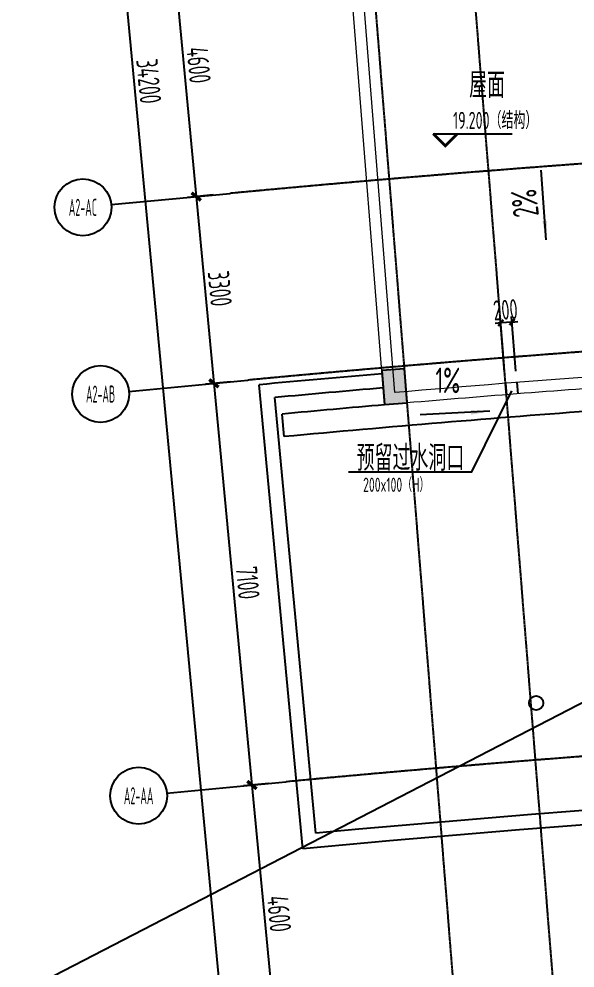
# Model space of a CAD drawing. Header units: millimetres. Extents: x 11536546 to 24947533, y -12764720 to -6308891.
# Drawn here: x 11746360 to 11756135, y -6405062 to -6388363 of the extents above; entities that cross this region are included whole.
import ezdxf
from ezdxf.enums import TextEntityAlignment as Align

# ---------------------------------------------------------------- set-up
doc = ezdxf.new("R2010")
doc.units = ezdxf.units.MM
doc.header["$LTSCALE"] = 10
doc.linetypes.add('A2-RG-AXIS$0$CENTER', pattern=[2, 1.25, -0.25, 0.25, -0.25])
doc.linetypes.add('A2-RG-AXIS$0$DOTE', pattern=[2.42, 2, -0.2, 0.02, -0.2])
for name, color, linetype in [('A2-RB-F5$0$A-HATH', 9, 'Continuous'), ('A2-RG-AXIS$0$A-AXIS', 1, 'Continuous'), ('A2-RG-AXIS$0$A-DIMS-100', 1, 'Continuous'), ('A2-RG-AXIS$0$A-GRID', 1, 'A2-RG-AXIS$0$CENTER'), ('A2-RG-AXIS$0$A-SYMB', 4, 'Continuous'), ('A2-RI-F5$0$$0$AUDIT_D_120618114340-341', 1, 'Continuous'), ('A2-RI-F5$0$$2$A-SYMB', 4, 'Continuous'), ('A2-RI-F5$0$A-COLUMN', 9, 'Continuous'), ('A2-RI-F5$0$A-ROOF-DRAN', 175, 'Continuous'), ('A2-RI-F5$0$A-ROOF-EDGE', 2, 'Continuous'), ('A2-RI-F5$0$A-SYMB', 4, 'Continuous'), ('A2-RI-F5$0$A-SYMB-AREA', 4, 'Continuous'), ('A2-RI-F5$0$A-SYMB-NAME', 4, 'Continuous'), ('A2-RS-F5$0$A-HATH-GRAY', 8, 'Continuous'), ('A2-RS-F5$0$A-WALL-CONC', 6, 'Continuous')]:
    doc.layers.add(name, color=color, linetype=linetype)
doc.layers.add('A2-RI-F5$0$A-WALL', color=7, linetype='Continuous', lineweight=5)
doc.styles.add('A2-RB-F5$0$XD2008', font='hzs.shx', dxfattribs={"width": 0.7, "bigfont": 'hztxt.shx'})
doc.styles.add('A2-RG-AXIS$0$ECADI', font='hzs.shx', dxfattribs={"width": 0.7, "bigfont": 'hztxt.shx'})
doc.styles.add('A2-RG-AXIS$0$XD2008', font='hzs.shx', dxfattribs={"width": 0.7, "bigfont": 'hztxt.shx'})
doc.styles.add('A2-RI-F5$0$$0$XD2008', font='hzs.shx', dxfattribs={"width": 0.7, "bigfont": 'hztxt.shx'})
doc.styles.add('A2-RI-F5$0$ECADI', font='hzs.shx', dxfattribs={"width": 0.7, "bigfont": 'hztxt.shx'})
doc.dimstyles.new('A2-RB-F5$0$XD100$0', dxfattribs={"dimscale": 100, "dimtxt": 3.5, "dimasz": 1, "dimexe": 1, "dimexo": 2, "dimgap": 0.5, "dimtad": 1, "dimdec": 0, "dimdsep": 46, "dimtxsty": 'A2-RB-F5$0$XD2008', "dimblk1": 'A2-RB-F5$0$_ArchTick', "dimblk2": 'A2-RB-F5$0$_ArchTick', "dimsah": 1, "dimcen": 2.5, "dimclrt": 4, "dimaunit": 1, "dimadec": 0, "dimazin": 0, "dimtfac": 1, "dimtdec": 0, "dimtix": 1, "dimtmove": 1, "dimatfit": 3, "dimfxl": 0, "dimtolj": 1, "dimtzin": 0, "dimarcsym": 0})
doc.dimstyles.new('A2-RG-AXIS$0$XD150$0', dxfattribs={"dimscale": 150, "dimtxt": 2.5, "dimasz": 1, "dimexe": 1, "dimexo": 2, "dimgap": 0.5, "dimtad": 1, "dimdec": 0, "dimdsep": 46, "dimtxsty": 'A2-RG-AXIS$0$XD2008', "dimblk": 'A2-RG-AXIS$0$_ArchTick', "dimcen": 2.5, "dimclrt": 4, "dimaunit": 1, "dimadec": 0, "dimazin": 0, "dimtfac": 1, "dimtdec": 0, "dimtmove": 2, "dimatfit": 3, "dimfxl": 0, "dimtolj": 1, "dimtzin": 0, "dimarcsym": 0})

# ---------------------------------------------------------------- blocks, each defined once
blk = doc.blocks.new('A2-RS-F5')
at = {"layer": 'A2-RS-F5$0$A-HATH-GRAY', "ltscale": 3}
h = blk.add_hatch(color=256, dxfattribs=at)
h.paths.add_polyline_path([(11842322, -6391691), (11842713, -6391773), (11842589, -6392360), (11842198, -6392278)])
h.paths.add_polyline_path([(11833592, -6389988), (11833986, -6390056), (11833883, -6390647), (11833489, -6390579)])
h.paths.add_polyline_path([(11824745, -6389130), (11824835, -6388536), (11825230, -6388596), (11825140, -6389190)])
h.paths.add_polyline_path([(11852697, -6394780), (11853087, -6394870), (11853221, -6394285), (11852832, -6394195)])
h.paths.add_polyline_path([(11847879, -6393631), (11848268, -6393725), (11848409, -6393141), (11848020, -6393048)])
h.paths.add_polyline_path([(11854621, -6386809), (11855011, -6386899), (11855146, -6386314), (11854756, -6386224)])
h.paths.add_polyline_path([(11849801, -6385659), (11850189, -6385753), (11850330, -6385169), (11849941, -6385076)])
h.paths.add_polyline_path([(11850762, -6402796), (11851151, -6402890), (11851291, -6402306), (11850902, -6402213)])
h.paths.add_polyline_path([(11845946, -6401652), (11846335, -6401745), (11846475, -6401162), (11846086, -6401068)])
h.paths.add_polyline_path([(11840458, -6400444), (11840849, -6400527), (11840973, -6399940), (11840581, -6399857)])
h.paths.add_polyline_path([(11831998, -6398793), (11832391, -6398865), (11832498, -6398274), (11832105, -6398203)])
h.paths.add_polyline_path([(11823494, -6397385), (11823890, -6397445), (11823979, -6396852), (11823584, -6396792)])
h.paths.add_polyline_path([(11793833, -6381539), (11794232, -6381564), (11794271, -6380965), (11793872, -6380940)])
h.paths.add_polyline_path([(11801616, -6382017), (11802015, -6382043), (11802054, -6381444), (11801655, -6381419)])
h.paths.add_polyline_path([(11801857, -6378275), (11802256, -6378301), (11802294, -6377702), (11801895, -6377676)])
h.paths.add_polyline_path([(11794074, -6377796), (11794473, -6377822), (11794512, -6377223), (11794112, -6377197)])
h.paths.add_polyline_path([(11800792, -6394842), (11801191, -6394867), (11801229, -6394268), (11800830, -6394243)])
h.paths.add_polyline_path([(11793208, -6394376), (11793607, -6394402), (11793646, -6393803), (11793247, -6393778)])
h.paths.add_polyline_path([(11801032, -6391099), (11801431, -6391125), (11801470, -6390526), (11801071, -6390500)])
h.paths.add_polyline_path([(11793782, -6385445), (11794182, -6385471), (11794143, -6386069), (11793744, -6386044)])
h.paths.add_polyline_path([(11789498, -6385266), (11789898, -6385280), (11789877, -6385880), (11789477, -6385866)])
h.paths.add_polyline_path([(11780626, -6385086), (11781026, -6385086), (11781027, -6385686), (11780627, -6385686)])
h.paths.add_polyline_path([(11771756, -6385156), (11772156, -6385150), (11772167, -6385749), (11771767, -6385756)])
h.paths.add_polyline_path([(11762877, -6385486), (11763277, -6385465), (11763307, -6386064), (11762908, -6386085)])
h.paths.add_polyline_path([(11789181, -6394211), (11789581, -6394225), (11789602, -6393625), (11789202, -6393611)])
h.paths.add_polyline_path([(11780564, -6394035), (11780964, -6394037), (11780967, -6393437), (11780567, -6393435)])
h.paths.add_polyline_path([(11771944, -6394106), (11772344, -6394097), (11772331, -6393497), (11771931, -6393506)])
h.paths.add_polyline_path([(11752786, -6395149), (11753185, -6395118), (11753137, -6394520), (11752739, -6394551)])
h.paths.add_polyline_path([(11756405, -6378216), (11756804, -6378185), (11756756, -6377587), (11756357, -6377618)])
h.paths.add_polyline_path([(11793449, -6390634), (11793848, -6390659), (11793887, -6390061), (11793487, -6390035)])
h.paths.add_polyline_path([(11763331, -6394424), (11763730, -6394404), (11763700, -6393805), (11763300, -6393825)])
h.paths.add_polyline_path([(11751470, -6378602), (11751869, -6378570), (11751821, -6377972), (11751422, -6378003)])
h.paths.add_polyline_path([(11757057, -6386441), (11757456, -6386413), (11757410, -6385815), (11757012, -6385843)])
h.paths.add_polyline_path([(11752124, -6386826), (11752523, -6386794), (11752475, -6386196), (11752077, -6386228)])
h.paths.add_polyline_path([(11757522, -6394777), (11757921, -6394747), (11757872, -6394149), (11757473, -6394179)])
at = {"layer": 'A2-RS-F5$0$A-WALL-CONC'}
blk.add_3dface([(11752786, -6395149), (11753185, -6395118), (11753137, -6394520), (11752739, -6394551)], dxfattribs=at)
blk = doc.blocks.new('A2-RG-AXIS$0$_ArchTick')
at = {"color": 0, "linetype": 'ByBlock', "const_width": 0.4}
blk.add_lwpolyline([(-0.5, -0.5), (0.5, 0.5)], dxfattribs=at)
blk = doc.blocks.new('*D532')
at = {"layer": 'A2-RG-AXIS$0$A-DIMS-100', "color": 0, "lineweight": -2, "ltscale": 3, "transparency": 16777216}
for p, q in [((11749340, -6386881), (11748892, -6386923)), ((11749041, -6386909), (11749475, -6391489)), ((11749773, -6391460), (11749325, -6391503))]:
    blk.add_line(p, q, dxfattribs=at)
at = {"layer": 'Defpoints', "color": 0, "ltscale": 3, "transparency": 16777216}
for p in [(11749638, -6386853), (11750072, -6391432), (11749475, -6391489)]:
    blk.add_point(p, dxfattribs=at)
at = {"layer": 'A2-RG-AXIS$0$A-DIMS-100', "color": 0, "lineweight": -2, "ltscale": 3, "transparency": 16777216, "xscale": 150, "yscale": 150, "zscale": 150}
for p, rotation in [((11749041, -6386909), 95.40764194036541), ((11749475, -6391489), 275.4076419403654)]:
    blk.add_blockref('A2-RG-AXIS$0$_ArchTick', p, dxfattribs=dict(at, rotation=rotation))
at = {"layer": 'A2-RG-AXIS$0$A-DIMS-100', "color": 4, "ltscale": 3, "transparency": 16777216, "insert": (11749519, -6389174), "char_height": 375, "attachment_point": 5, "rotation": 275.4076, "style": 'A2-RG-AXIS$0$XD2008'}
blk.add_mtext('\\A1;4600', dxfattribs=at)
blk = doc.blocks.new('*D533')
at = {"layer": 'A2-RG-AXIS$0$A-DIMS-100', "color": 0, "lineweight": -2, "ltscale": 3, "transparency": 16777216}
for p, q in [((11749773, -6391460), (11749325, -6391503)), ((11749475, -6391489), (11749786, -6394774)), ((11750084, -6394746), (11749636, -6394788))]:
    blk.add_line(p, q, dxfattribs=at)
at = {"layer": 'Defpoints', "color": 0, "ltscale": 3, "transparency": 16777216}
for p in [(11750072, -6391432), (11749786, -6394774), (11750383, -6394717)]:
    blk.add_point(p, dxfattribs=at)
at = {"layer": 'A2-RG-AXIS$0$A-DIMS-100', "color": 0, "lineweight": -2, "ltscale": 3, "transparency": 16777216, "xscale": 150, "yscale": 150, "zscale": 150}
for p, rotation in [((11749475, -6391489), 95.40764194036541), ((11749786, -6394774), 275.4076419403654)]:
    blk.add_blockref('A2-RG-AXIS$0$_ArchTick', p, dxfattribs=dict(at, rotation=rotation))
at = {"layer": 'A2-RG-AXIS$0$A-DIMS-100', "color": 4, "ltscale": 3, "transparency": 16777216, "insert": (11749891, -6393107), "char_height": 375, "attachment_point": 5, "rotation": 275.4076, "style": 'A2-RG-AXIS$0$XD2008'}
blk.add_mtext('\\A1;3300', dxfattribs=at)
blk = doc.blocks.new('*D534')
at = {"layer": 'A2-RG-AXIS$0$A-DIMS-100', "color": 0, "lineweight": -2, "ltscale": 3, "transparency": 16777216}
for p, q in [((11750084, -6394746), (11749636, -6394788)), ((11749786, -6394774), (11750455, -6401842)), ((11750753, -6401814), (11750305, -6401857))]:
    blk.add_line(p, q, dxfattribs=at)
at = {"layer": 'Defpoints', "color": 0, "ltscale": 3, "transparency": 16777216}
for p in [(11750383, -6394717), (11751052, -6401786), (11750455, -6401842)]:
    blk.add_point(p, dxfattribs=at)
at = {"layer": 'A2-RG-AXIS$0$A-DIMS-100', "color": 0, "lineweight": -2, "ltscale": 3, "transparency": 16777216, "xscale": 150, "yscale": 150, "zscale": 150}
for p, rotation in [((11749786, -6394774), 95.40764194036541), ((11750455, -6401842), 275.4076419403654)]:
    blk.add_blockref('A2-RG-AXIS$0$_ArchTick', p, dxfattribs=dict(at, rotation=rotation))
at = {"layer": 'A2-RG-AXIS$0$A-DIMS-100', "color": 4, "ltscale": 3, "transparency": 16777216, "insert": (11750382, -6398283), "char_height": 375, "attachment_point": 5, "rotation": 275.4076, "style": 'A2-RG-AXIS$0$XD2008'}
blk.add_mtext('\\A1;7100', dxfattribs=at)
blk = doc.blocks.new('*D535')
at = {"layer": 'A2-RG-AXIS$0$A-DIMS-100', "color": 0, "lineweight": -2, "ltscale": 3, "transparency": 16777216}
for p, q in [((11750753, -6401814), (11750305, -6401857)), ((11750455, -6401842), (11750888, -6406422)), ((11751187, -6406394), (11750739, -6406436))]:
    blk.add_line(p, q, dxfattribs=at)
at = {"layer": 'Defpoints', "color": 0, "ltscale": 3, "transparency": 16777216}
for p in [(11751052, -6401786), (11750888, -6406422), (11751486, -6406365)]:
    blk.add_point(p, dxfattribs=at)
at = {"layer": 'A2-RG-AXIS$0$A-DIMS-100', "color": 0, "lineweight": -2, "ltscale": 3, "transparency": 16777216, "xscale": 150, "yscale": 150, "zscale": 150}
for p, rotation in [((11750455, -6401842), 95.40764194036541), ((11750888, -6406422), 275.4076419403654)]:
    blk.add_blockref('A2-RG-AXIS$0$_ArchTick', p, dxfattribs=dict(at, rotation=rotation))
at = {"layer": 'A2-RG-AXIS$0$A-DIMS-100', "color": 4, "ltscale": 3, "transparency": 16777216, "insert": (11750933, -6404107), "char_height": 375, "attachment_point": 5, "rotation": 275.4076, "style": 'A2-RG-AXIS$0$XD2008'}
blk.add_mtext('\\A1;4600', dxfattribs=at)
blk = doc.blocks.new('*D536')
at = {"layer": 'A2-RG-AXIS$0$A-DIMS-100', "color": 0, "lineweight": -2, "ltscale": 3, "transparency": 16777216}
for p, q in [((11747964, -6372346), (11746620, -6372473)), ((11746769, -6372459), (11749992, -6406507)), ((11751187, -6406394), (11749843, -6406521))]:
    blk.add_line(p, q, dxfattribs=at)
at = {"layer": 'Defpoints', "color": 0, "ltscale": 3, "transparency": 16777216}
for p in [(11748263, -6372318), (11751486, -6406365), (11749992, -6406507)]:
    blk.add_point(p, dxfattribs=at)
at = {"layer": 'A2-RG-AXIS$0$A-DIMS-100', "color": 0, "lineweight": -2, "ltscale": 3, "transparency": 16777216, "xscale": 150, "yscale": 150, "zscale": 150}
for p, rotation in [((11746769, -6372459), 95.40764197918442), ((11749992, -6406507), 275.4076419791845)]:
    blk.add_blockref('A2-RG-AXIS$0$_ArchTick', p, dxfattribs=dict(at, rotation=rotation))
at = {"layer": 'A2-RG-AXIS$0$A-DIMS-100', "color": 4, "ltscale": 3, "transparency": 16777216, "insert": (11748642, -6389458), "char_height": 375, "attachment_point": 5, "rotation": 275.4076, "style": 'A2-RG-AXIS$0$XD2008'}
blk.add_mtext('\\A1;34200', dxfattribs=at)
blk = doc.blocks.new('A2-RG-AXIS$0$ECADI-TAG-GRID')
at = {"color": 13}
blk.add_circle((0, 0), 5, dxfattribs=at)
at = {"style": 'A2-RG-AXIS$0$ECADI', "width": 0.7}
blk.add_attdef('GRID', text='', height=5, dxfattribs=at).set_placement((0, 0), align=Align.MIDDLE)
blk = doc.blocks.new('A2-RI-F5$0$5erhfh')
at = {"layer": 'A2-RI-F5$0$A-SYMB-AREA', "style": 'A2-RI-F5$0$ECADI', "width": 0.7}
blk.add_attdef('340M2', text='', height=2.5, dxfattribs=at).set_placement((0, 1.25), align=Align.MIDDLE_LEFT)
at = {"layer": 'A2-RI-F5$0$A-SYMB-NAME', "style": 'A2-RI-F5$0$ECADI', "width": 0.7}
blk.add_attdef('CHINESENAME', (-12.29, 3.09), '', height=4.5, dxfattribs=at)
blk = doc.blocks.new('A2-RI-F5$0$$2$ECADI-TAG-HGHT（国标）')
at = {"color": 1}
blk.add_line((-2.12, 2.12), (11.77, 2.12), dxfattribs=at)
at = {"color": 1, "const_width": 0.5}
blk.add_lwpolyline([(-2.12, 2.12), (0, 0), (2.12, 2.12)], dxfattribs=at)
at = {"style": 'A2-RI-F5$0$$0$XD2008', "width": 0.7}
blk.add_attdef('FL', text='', height=3, dxfattribs=at).set_placement((-2.69, 2.97), align=Align.RIGHT)
for tag, p in [('F.F.L.', (2.28, 2.97)), ('T.O.S.', (2.28, -1.1))]:
    blk.add_attdef(tag, p, '', height=3, dxfattribs=at)
blk = doc.blocks.new('A2-RI-F5')
at = {"layer": 'A2-RI-F5$0$$0$AUDIT_D_120618114340-341'}
for p, q in [((11755625, -6392249), (11755539, -6391025)), ((11754639, -6395264), (11753413, -6395331))]:
    blk.add_line(p, q, dxfattribs=at)
at = {"layer": 'A2-RI-F5$0$$0$AUDIT_D_120618114340-341', "extrusion": (0, 0, -1)}
for points in [[(-11755646, -6391915), (-11755562, -6391920), (-11755626, -6392253)], [(-11754309, -6395326), (-11754304, -6395242), (-11754643, -6395264)]]:
    blk.add_solid(points, dxfattribs=at)
at = {"layer": 'A2-RI-F5$0$A-COLUMN'}
blk.add_circle((11755451, -6400399), 125, dxfattribs=at)
at = {"layer": 'A2-RI-F5$0$A-ROOF-DRAN'}
for p, q in [((11754913, -6394775), (11754929, -6394974)), ((11755113, -6394759), (11755129, -6394958)), ((11751021, -6395712), (11750984, -6395314))]:
    blk.add_line(p, q, dxfattribs=at)
for radius, start, end in [(300150, 94.95867, 95.30416), (299750, 94.24243, 95.30407)]:
    blk.add_arc((11778731, -6694179), radius, start, end, dxfattribs=at)
at = {"layer": 'A2-RI-F5$0$A-ROOF-EDGE'}
for p, q in [((11751352, -6402963), (11750584, -6394799)), ((11751577, -6402691), (11750856, -6395025))]:
    blk.add_line(p, q, dxfattribs=at)
for radius, start, end in [(300700, 94.95788, 95.37098), (300450, 94.95822, 95.32329), (292750, 76.29192, 95.32205), (292500, 76.24299, 95.37098)]:
    blk.add_arc((11778731, -6694179), radius, start, end, dxfattribs=at)
at = {"layer": 'A2-RI-F5$0$A-SYMB'}
blk.add_lwpolyline([(11752150, -6396330), (11754320, -6396330), (11755024, -6394908)], dxfattribs=at)
at = {"layer": 'A2-RI-F5$0$A-WALL'}
for p, q in [((11752787, -6395152), (11751422, -6378001)), ((11752970, -6394935), (11751673, -6378635))]:
    blk.add_line(p, q, dxfattribs=at)
for radius, start, end in [(300350, 93.47993, 94.92024), (300150, 94.16648, 94.95867)]:
    blk.add_arc((11778731, -6694179), radius, start, end, dxfattribs=at)
at = {"layer": 'Defpoints', "color": 3}
blk.add_line((11767210, -6394745), (11732870, -6412486), dxfattribs=at)
ref = blk.add_blockref('A2-RI-F5$0$5erhfh', (11755158, -6392385), dxfattribs=dict(xscale=100, yscale=100, zscale=100))
ref.add_attrib('CHINESENAME', '屋面', (11754273, -6389751), dxfattribs={"layer": 'A2-RI-F5$0$A-SYMB-NAME', "height": 450, "style": 'A2-RI-F5$0$ECADI', "width": 0.7})
ref = blk.add_blockref('A2-RI-F5$0$5erhfh', (11755847, -6391748), dxfattribs=dict(xscale=-99.99999999968374, yscale=99.99999999968372, zscale=99.99999999968374, rotation=96.5272961623707))
ref.add_attrib('CHINESENAME', '2%%%', (11755503, -6391822), dxfattribs={"layer": 'A2-RI-F5$0$A-SYMB-NAME', "height": 450, "rotation": 96.5273, "style": 'A2-RI-F5$0$ECADI', "width": 0.7})
ref = blk.add_blockref('A2-RI-F5$0$5erhfh', (11754212, -6395299), dxfattribs=dict(xscale=99.99999999968374, yscale=99.99999999968374, zscale=99.99999999968374, rotation=359.5617199320547))
ref.add_attrib('CHINESENAME', '1%%%', (11753680, -6394945), dxfattribs={"layer": 'A2-RI-F5$0$A-SYMB-NAME', "height": 450, "rotation": 359.5617, "style": 'A2-RI-F5$0$ECADI', "width": 0.7})
ref = blk.add_blockref('A2-RI-F5$0$5erhfh', (11753525, -6396623), dxfattribs=dict(xscale=100, yscale=100, zscale=100))
ref.add_attrib('340M2', '200x100（H）', (11752410, -6396684), dxfattribs={"layer": 'A2-RI-F5$0$A-SYMB-AREA', "height": 250, "style": 'A2-RI-F5$0$ECADI', "width": 0.7})
ref.add_attrib('CHINESENAME', '预留过水洞口', (11752296, -6396314), dxfattribs={"layer": 'A2-RI-F5$0$A-SYMB-NAME', "height": 450, "style": 'A2-RI-F5$0$ECADI', "width": 0.7})
at = {"layer": 'A2-RI-F5$0$$2$A-SYMB'}
ref = blk.add_blockref('A2-RI-F5$0$$2$ECADI-TAG-HGHT（国标）', (11753854, -6390594), dxfattribs=dict(at, xscale=100, yscale=100, zscale=100))
ref.add_attrib('F.F.L.', '19.200（结构）', (11753991, -6390297), dxfattribs={"layer": '0', "height": 300, "style": 'A2-RI-F5$0$$0$XD2008', "width": 0.7})
blk = doc.blocks.new('A2-RB-F5$0$_ArchTick')
at = {"color": 0, "linetype": 'ByBlock', "const_width": 0.4}
blk.add_lwpolyline([(-0.5, -0.5), (0.5, 0.5)], dxfattribs=at)
blk = doc.blocks.new('*D864')
at = {"layer": 'A2-RB-F5$0$A-HATH', "color": 0, "lineweight": -2, "transparency": 16777216}
for p, q in [((11754897, -6394575), (11754821, -6393612)), ((11755097, -6394559), (11755020, -6393596)), ((11754829, -6393711), (11754729, -6393719)), ((11755028, -6393695), (11754829, -6393711)), ((11755028, -6393695), (11755128, -6393687))]:
    blk.add_line(p, q, dxfattribs=at)
at = {"layer": 'Defpoints', "color": 0, "transparency": 16777216}
for p in [(11754829, -6393711), (11754913, -6394775), (11755113, -6394759)]:
    blk.add_point(p, dxfattribs=at)
at = {"layer": 'A2-RB-F5$0$A-HATH', "color": 0, "lineweight": -2, "transparency": 16777216, "xscale": 100, "yscale": 100, "zscale": 100}
for p, rotation in [((11754829, -6393711), 4.54826562276615), ((11755028, -6393695), 184.5482656227662)]:
    blk.add_blockref('A2-RB-F5$0$_ArchTick', p, dxfattribs=dict(at, rotation=rotation))
at = {"layer": 'A2-RB-F5$0$A-HATH', "color": 4, "transparency": 16777216, "insert": (11754911, -6393479), "char_height": 350, "attachment_point": 5, "rotation": 4.5483, "style": 'A2-RB-F5$0$XD2008'}
blk.add_mtext('\\A1;200', dxfattribs=at)
blk = doc.blocks.new('A2-RG-AXIS')
at = {"layer": 'A2-RG-AXIS$0$A-AXIS', "ltscale": 3}
for p, q in [((11747981.3, -6391630.1), (11750072, -6391432.1)), ((11748292.3, -6394915.4), (11750383, -6394717.5)), ((11748961.4, -6401983.8), (11751052.1, -6401785.8))]:
    blk.add_line(p, q, dxfattribs=at)
at = {"layer": 'A2-RG-AXIS$0$A-GRID', "linetype": 'A2-RG-AXIS$0$DOTE'}
for p, q in [((11756043.3, -6408979.7), (11752855.5, -6368906.3)), ((11754299.2, -6409123.8), (11751111, -6369045.1))]:
    blk.add_line(p, q, dxfattribs=at)
for radius, start, end in [(313400, 75.589285, 95.407644), (308700, 75.589285, 95.407644), (304100, 75.589285, 95.407644), (300800, 75.589285, 95.407644), (293700, 75.589281, 95.407645)]:
    blk.add_arc((11778730.7, -6694178.7), radius, start, end, dxfattribs=at)
at = {"layer": 'A2-RG-AXIS$0$A-SYMB'}
ref = blk.add_blockref('A2-RG-AXIS$0$ECADI-TAG-GRID', (11747483.6, -6391677.2), dxfattribs=dict(at, xscale=100, yscale=100, zscale=100))
ref.add_attrib('GRID', 'A2-AC', dxfattribs={"layer": '0', "extrusion": (0, 0, -1), "height": 300, "style": 'A2-RG-AXIS$0$ECADI', "text_generation_flag": 2, "width": 0.5}).set_placement((-11747483.6, -6391677.2), align=Align.MIDDLE)
ref = blk.add_blockref('A2-RG-AXIS$0$ECADI-TAG-GRID', (11747794.5, -6394962.5), dxfattribs=dict(at, xscale=100, yscale=100, zscale=100))
ref.add_attrib('GRID', 'A2-AB', dxfattribs={"layer": '0', "extrusion": (0, 0, -1), "height": 300, "style": 'A2-RG-AXIS$0$ECADI', "text_generation_flag": 2, "width": 0.5}).set_placement((-11747794.5, -6394962.5), align=Align.MIDDLE)
ref = blk.add_blockref('A2-RG-AXIS$0$ECADI-TAG-GRID', (11748463.7, -6402030.9), dxfattribs=dict(at, xscale=100, yscale=100, zscale=100))
ref.add_attrib('GRID', 'A2-AA', dxfattribs={"layer": '0', "extrusion": (0, 0, -1), "height": 300, "style": 'A2-RG-AXIS$0$ECADI', "text_generation_flag": 2, "width": 0.5}).set_placement((-11748463.7, -6402030.9), align=Align.MIDDLE)
at = {"layer": 'A2-RG-AXIS$0$A-DIMS-100', "ltscale": 3}
dim = blk.add_aligned_dim(p1=(11748262.6, -6372317.6), p2=(11751485.6, -6406365.4), distance=-1500, dimstyle='A2-RG-AXIS$0$XD150$0', dxfattribs=at)
dim.commit()
dim.dimension.update_dxf_attribs({"geometry": '*D536', "text_midpoint": (11748642.1, -6389458.1)})
for base, p1, p2, picture, middle in [((11749474.6, -6391488.7), (11749638.5, -6386852.6), (11750072, -6391432.1), '*D532', (11749519.2, -6389174.2)), ((11749785.6, -6394774), (11750072, -6391432.1), (11750383, -6394717.5), '*D533', (11749891.5, -6393106.6)), ((11750454.8, -6401842.4), (11750383, -6394717.5), (11751052.1, -6401785.8), '*D534', (11750381.5, -6398283.5)), ((11750888.3, -6406421.9), (11751052.1, -6401785.8), (11751485.6, -6406365.4), '*D535', (11750932.8, -6404107.4))]:
    dim = blk.add_linear_dim(base=base, p1=p1, p2=p2, angle=95.40764, dimstyle='A2-RG-AXIS$0$XD150$0', dxfattribs=at)
    dim.commit()
    dim.dimension.update_dxf_attribs({"geometry": picture, "text_midpoint": middle})
blk = doc.blocks.new('A2-RB-F5')
at = {"layer": 'A2-RB-F5$0$A-HATH', "color": 1}
dim = blk.add_aligned_dim(p1=(11755112.7, -6394758.8), p2=(11754913.3, -6394774.6), distance=-1066.7, dimstyle='A2-RB-F5$0$XD100$0', dxfattribs=at)
dim.commit()
dim.dimension.update_dxf_attribs({"geometry": '*D864', "text_midpoint": (11754910.6, -6393479.1)})

msp = doc.modelspace()

# ---------------------------------------------------------------- block references
for name in ['A2-RG-AXIS', 'A2-RI-F5', 'A2-RB-F5', 'A2-RB-F5', 'A2-RS-F5']:
    msp.add_blockref(name, (0, 0))

doc.saveas('drawing.dxf')
